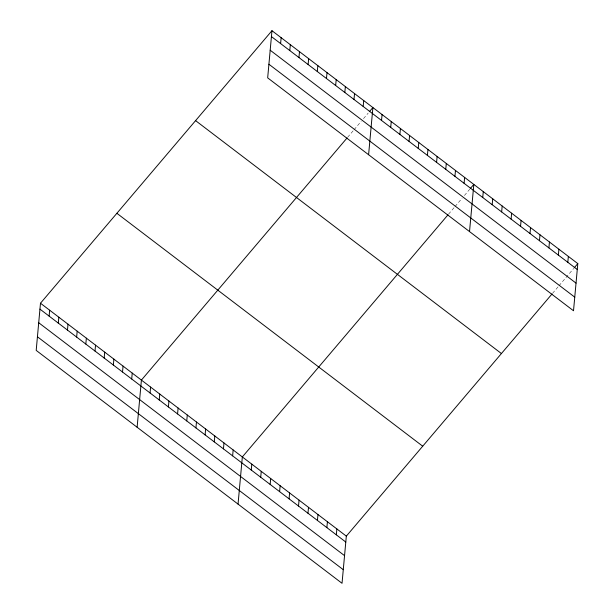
<?xml version="1.0" encoding="UTF-8"?>
<svg xmlns="http://www.w3.org/2000/svg" width="614" height="614" viewBox="0 0 614 614"><rect width="100%" height="100%" fill="white"/><g stroke="black" fill="none" stroke-linecap="round" stroke-linejoin="round"><path stroke-width="0.46" stroke-dasharray="3.07 2.3" d="M347.624 137.306L353.503 130.391M354.094 129.7L361.139 121.395M363.496 118.625L368.193 113.091M448.558 214.163L454.429 207.248M455.02 206.557L462.066 198.253M464.422 195.482L469.71 189.258M552.539 293.354L558.418 286.431M559.001 285.74L573.691 268.448"/><path stroke-width="0.92" d="M271.964 30.7L267.673 77.863L573.514 310.768L577.805 263.606L271.964 30.7L40.486 303.232L36.195 350.394L342.036 583.3L346.327 536.137L551.955 294.045M49.128 316.11L49.657 310.216M58.299 323.102L58.837 317.2M67.471 330.086L68.008 324.192M76.65 337.071L77.187 331.176M85.822 344.063L86.359 338.168M95.001 351.047L95.538 345.152M104.173 358.039L104.71 352.137M113.352 365.023L113.889 359.129M122.524 372.007L123.061 366.113M131.703 378.999L132.24 373.105M137.122 427.252L141.412 380.089L347.04 137.996M150.054 392.968L150.591 387.073M159.226 399.96L159.763 394.065M168.405 406.944L168.934 401.049M177.576 413.936L178.114 408.034M186.748 420.92L187.285 415.026M195.927 427.904L196.465 422.01M205.099 434.896L205.636 429.002M214.278 441.88L214.816 435.986M223.45 448.865L223.987 442.97M232.629 455.857L233.166 449.962M238.048 504.109L242.338 456.946L447.967 214.854M280.606 43.586L281.143 37.684M251.256 470.04L251.794 464.146M289.785 50.571L290.315 44.676M260.712 477.239L261.249 471.345M298.957 57.555L299.494 51.66M308.128 64.547L308.665 58.652M270.16 484.438L270.697 478.544M317.308 71.531L317.845 65.637M279.616 491.637L280.153 485.743M326.479 78.515L327.016 72.621M289.071 498.837L289.608 492.942M335.658 85.507L336.196 79.613M298.519 506.036L299.056 500.141M344.83 92.491L345.367 86.597M307.975 513.235L308.512 507.341M354.009 99.483L354.547 93.581M317.43 520.434L317.968 514.54M363.181 106.468L363.718 100.573M326.878 527.633L327.416 521.739M368.6 154.728L372.898 107.557L369.367 111.71M336.334 534.832L336.871 528.938M381.532 120.444L382.069 114.549M390.711 127.428L391.248 121.534M399.883 134.412L400.42 128.518M409.062 141.404L409.592 135.51M418.234 148.388L418.771 142.494M427.405 155.38L427.943 149.478M436.585 162.365L437.122 156.47M445.756 169.349L446.294 163.454M454.936 176.341L455.473 170.446M464.107 183.325L464.644 177.431M469.526 231.585L473.824 184.415L470.293 188.567M482.742 197.508L483.272 191.614M492.19 204.708L492.727 198.813M501.646 211.907L502.183 206.012M511.101 219.106L511.631 213.212M520.549 226.305L521.086 220.411M530.005 233.504L530.542 227.61M539.46 240.703L539.998 234.809M548.908 247.902L549.446 242.008M558.364 255.102L558.901 249.207M567.82 262.301L568.357 256.406M574.282 267.758L577.805 263.606M271.434 36.594L577.267 269.5M270.191 50.218L576.032 283.123M268.917 64.247L574.758 297.153M195.582 120.636L501.415 353.541M116.875 213.296L422.716 446.201M40.486 303.232L346.327 536.137M39.948 309.126L345.789 542.032M38.713 322.741L344.546 555.647M37.431 336.779L343.272 569.685"/></g></svg>
